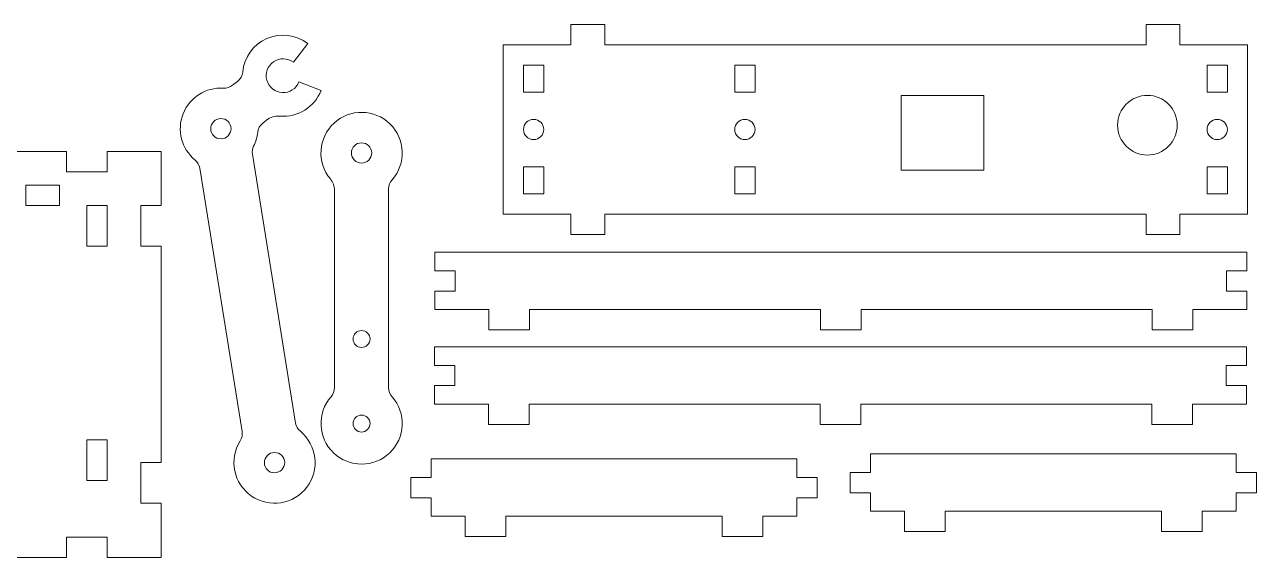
# Model space of a CAD drawing. Header units: millimetres. Extents: x -139 to 143, y -89 to 98.
# Drawn here: x -39.3 to 142.7, y -89.5 to -10.7 of the extents above; entities that cross this region are included whole.
import ezdxf

# ---------------------------------------------------------------- set-up
doc = ezdxf.new("R2010")
doc.units = ezdxf.units.MM
doc.header["$MEASUREMENT"] = 0
doc.layers.add('Ebene 1', color=7, linetype='Continuous')
doc.layers.add('Ebene 2', color=7, linetype='Continuous')

msp = doc.modelspace()

# ---------------------------------------------------------------- linework, layer by layer
at = {"layer": 'Ebene 1', "lineweight": 9}
for points in [[(41.387, -10.7202), (41.387, -10.7202), (46.3871, -10.7202), (46.3871, -10.7202)], [(41.387, -10.7202), (41.387, -10.7202), (41.387, -13.7202), (41.387, -13.7202)], [(46.3871, -13.7202), (46.3871, -13.7202), (46.3871, -10.7202), (46.3871, -10.7202)], [(126.387, -10.7201), (126.387, -10.7201), (131.387, -10.7201), (131.387, -10.7201)], [(126.387, -13.7201), (126.387, -13.7201), (126.387, -10.7201), (126.387, -10.7201)], [(131.387, -10.7201), (131.387, -10.7201), (131.387, -13.7201), (131.387, -13.7201)], [(0.3843, -16.2785), (0.3843, -16.2785), (2.4991, -13.4897), (2.4991, -13.4897)], [(41.387, -13.7202), (41.387, -13.7202), (31.387, -13.7202), (31.387, -13.7202)], [(31.387, -38.7201), (31.387, -38.7201), (31.387, -13.7202), (31.387, -13.7202)], [(126.387, -13.7201), (126.387, -13.7201), (46.3871, -13.7202), (46.3871, -13.7202)], [(131.387, -13.7201), (131.387, -13.7201), (141.387, -13.7201), (141.387, -13.7201)], [(141.3869, -13.7201), (141.3869, -13.7201), (141.3869, -38.72), (141.3869, -38.72)], [(-7.8556, -19.1139), (-7.4241, -18.774), (-7.1514, -18.2718), (-7.1015, -17.7247)], [(34.387, -16.7202), (34.387, -16.7202), (37.387, -16.7202), (37.387, -16.7202)], [(34.387, -20.7202), (34.387, -20.7202), (34.387, -16.7202), (34.387, -16.7202)], [(37.387, -16.7202), (37.387, -16.7202), (37.387, -20.7202), (37.387, -20.7202)], [(65.597, -16.7201), (65.597, -16.7201), (68.597, -16.7201), (68.597, -16.7201)], [(65.597, -20.7202), (65.597, -20.7202), (65.597, -16.7201), (65.597, -16.7201)], [(68.597, -16.7201), (68.597, -16.7201), (68.597, -20.7202), (68.597, -20.7202)], [(135.387, -20.7201), (135.387, -20.7201), (135.387, -16.7201), (135.387, -16.7201)], [(135.387, -16.7201), (135.387, -16.7201), (138.387, -16.7201), (138.387, -16.7201)], [(138.3869, -16.7201), (138.3869, -16.7201), (138.3869, -20.7201), (138.3869, -20.7201)], [(-9.9483, -20.1133), (-9.4569, -20.1443), (-8.9715, -19.993), (-8.5847, -19.6883)], [(-8.5847, -19.6883), (-8.5847, -19.6883), (-7.8556, -19.1139), (-7.8556, -19.1139)], [(1.2, -19.1859), (1.2, -19.1859), (4.4703, -20.4331), (4.4703, -20.4331)], [(-1.625, -24.2498), (1.0286, -24.471), (3.5105, -22.917), (4.4703, -20.4331)], [(37.387, -20.7202), (37.387, -20.7202), (34.387, -20.7202), (34.387, -20.7202)], [(68.597, -20.7202), (68.597, -20.7202), (65.597, -20.7202), (65.597, -20.7202)], [(90.1969, -21.2201), (90.1969, -21.2201), (102.387, -21.2201), (102.387, -21.2201)], [(90.1969, -32.22), (90.1969, -32.22), (90.1969, -21.2201), (90.1969, -21.2201)], [(102.387, -21.2201), (102.387, -21.2201), (102.387, -32.2201), (102.387, -32.2201)], [(138.387, -20.7201), (138.387, -20.7201), (135.387, -20.7201), (135.387, -20.7201)], [(-4.1514, -25.3021), (-4.5638, -25.6338), (-4.8279, -26.1153), (-4.886, -26.6414)], [(-3.591, -24.8516), (-3.591, -24.8516), (-4.1514, -25.3021), (-4.1514, -25.3021)], [(-1.625, -24.2498), (-2.3332, -24.1907), (-3.0371, -24.4062), (-3.591, -24.8516)], [(-5.4829, -28.6656), (-5.1659, -28.0314), (-4.9638, -27.3461), (-4.886, -26.6414)], [(-5.4829, -28.6656), (-5.67, -29.0401), (-5.735, -29.4637), (-5.6685, -29.877)], [(-76.1477, -29.4709), (-76.1477, -29.4709), (-33.1477, -29.4708), (-33.1477, -29.4708)], [(-33.1477, -32.4708), (-33.1477, -32.4708), (-33.1477, -29.4708), (-33.1477, -29.4708)], [(-27.1476, -29.4708), (-27.1476, -29.4708), (-19.1476, -29.4708), (-19.1476, -29.4708)], [(-27.1476, -29.4708), (-27.1476, -29.4708), (-27.1476, -32.4708), (-27.1476, -32.4708)], [(-19.1476, -29.4708), (-19.1476, -29.4708), (-19.1476, -37.4708), (-19.1476, -37.4708)], [(-13.4365, -31.9602), (-13.5137, -31.4792), (-13.7638, -31.043), (-14.1398, -30.7334)], [(-5.6685, -29.877), (-5.6685, -29.877), (0.7134, -69.6097), (0.7134, -69.6097)], [(-27.1476, -32.4708), (-27.1476, -32.4708), (-33.1477, -32.4708), (-33.1477, -32.4708)], [(-13.4365, -31.9602), (-13.4365, -31.9602), (-7.1854, -70.8783), (-7.1854, -70.8783)], [(34.387, -31.7201), (34.387, -31.7201), (37.387, -31.7201), (37.387, -31.7201)], [(34.387, -35.7201), (34.387, -35.7201), (34.387, -31.7201), (34.387, -31.7201)], [(37.387, -31.7201), (37.387, -31.7201), (37.387, -35.7201), (37.387, -35.7201)], [(65.597, -31.7201), (65.597, -31.7201), (68.597, -31.7201), (68.597, -31.7201)], [(65.597, -35.72), (65.597, -35.72), (65.597, -31.7201), (65.597, -31.7201)], [(68.597, -31.7201), (68.597, -31.7201), (68.597, -35.72), (68.597, -35.72)], [(102.387, -32.2201), (102.387, -32.2201), (90.1969, -32.22), (90.1969, -32.22)], [(135.387, -35.72), (135.387, -35.72), (135.387, -31.72), (135.387, -31.72)], [(135.387, -31.72), (135.387, -31.72), (138.3869, -31.72), (138.3869, -31.72)], [(138.3869, -31.72), (138.3869, -31.72), (138.3869, -35.72), (138.3869, -35.72)], [(-39.1477, -37.4708), (-39.1477, -37.4708), (-39.1477, -34.4708), (-39.1477, -34.4708)], [(-34.1476, -34.4708), (-34.1476, -34.4708), (-39.1477, -34.4708), (-39.1477, -34.4708)], [(-34.1476, -34.4708), (-34.1476, -34.4708), (-34.1476, -37.4708), (-34.1476, -37.4708)], [(37.387, -35.7201), (37.387, -35.7201), (34.387, -35.7201), (34.387, -35.7201)], [(68.597, -35.72), (68.597, -35.72), (65.597, -35.72), (65.597, -35.72)], [(138.3869, -35.72), (138.3869, -35.72), (135.387, -35.72), (135.387, -35.72)], [(-34.1476, -37.4708), (-34.1476, -37.4708), (-39.1477, -37.4708), (-39.1477, -37.4708)], [(-30.1476, -43.4709), (-30.1476, -43.4709), (-30.1476, -37.4709), (-30.1476, -37.4709)], [(-30.1476, -37.4709), (-30.1476, -37.4709), (-27.1476, -37.4709), (-27.1476, -37.4709)], [(-27.1476, -37.4709), (-27.1476, -37.4709), (-27.1476, -43.4709), (-27.1476, -43.4709)], [(-22.1476, -37.4708), (-22.1476, -37.4708), (-19.1476, -37.4708), (-19.1476, -37.4708)], [(-22.1476, -43.4708), (-22.1476, -43.4708), (-22.1476, -37.4708), (-22.1476, -37.4708)], [(31.387, -38.7201), (31.387, -38.7201), (41.387, -38.7201), (41.387, -38.7201)], [(41.387, -38.7201), (41.387, -38.7201), (41.387, -41.7201), (41.387, -41.7201)], [(46.3871, -38.7201), (46.3871, -38.7201), (126.387, -38.72), (126.387, -38.72)], [(46.3871, -38.7201), (46.3871, -38.7201), (46.3871, -41.7201), (46.3871, -41.7201)], [(126.387, -41.72), (126.387, -41.72), (126.387, -38.72), (126.387, -38.72)], [(131.387, -38.72), (131.387, -38.72), (131.387, -41.72), (131.387, -41.72)], [(141.387, -38.72), (141.387, -38.72), (131.387, -38.72), (131.387, -38.72)], [(46.3871, -41.7201), (46.3871, -41.7201), (41.387, -41.7201), (41.387, -41.7201)], [(131.387, -41.72), (131.387, -41.72), (126.387, -41.72), (126.387, -41.72)], [(-27.1476, -43.4709), (-27.1476, -43.4709), (-30.1476, -43.4709), (-30.1476, -43.4709)], [(-19.1476, -43.4708), (-19.1476, -43.4708), (-22.1476, -43.4708), (-22.1476, -43.4708)], [(-19.1476, -43.4708), (-19.1476, -43.4708), (-19.1476, -75.4708), (-19.1476, -75.4708)], [(21.2801, -44.3457), (21.2801, -44.3457), (141.2801, -44.3458), (141.2801, -44.3458)], [(21.2801, -47.0958), (21.2801, -47.0958), (21.2801, -44.3457), (21.2801, -44.3457)], [(141.2801, -44.3458), (141.2801, -44.3458), (141.2801, -47.0958), (141.2801, -47.0958)], [(24.2801, -47.0958), (24.2801, -47.0958), (21.2801, -47.0958), (21.2801, -47.0958)], [(24.2801, -50.0957), (24.2801, -50.0957), (24.2801, -47.0958), (24.2801, -47.0958)], [(138.2801, -47.0958), (138.2801, -47.0958), (138.2801, -50.0958), (138.2801, -50.0958)], [(141.2801, -47.0958), (141.2801, -47.0958), (138.2801, -47.0958), (138.2801, -47.0958)], [(21.2801, -50.0957), (21.2801, -50.0957), (24.2801, -50.0957), (24.2801, -50.0957)], [(21.2801, -52.8457), (21.2801, -52.8457), (21.2801, -50.0957), (21.2801, -50.0957)], [(138.2801, -50.0958), (138.2801, -50.0958), (141.2801, -50.0958), (141.2801, -50.0958)], [(141.2801, -50.0958), (141.2801, -50.0958), (141.2801, -52.8458), (141.2801, -52.8458)], [(29.2801, -52.8457), (29.2801, -52.8457), (21.2801, -52.8457), (21.2801, -52.8457)], [(29.2801, -55.8457), (29.2801, -55.8457), (29.2801, -52.8457), (29.2801, -52.8457)], [(35.2801, -52.8457), (35.2801, -52.8457), (35.2801, -55.8457), (35.2801, -55.8457)], [(78.2801, -52.8458), (78.2801, -52.8458), (35.2801, -52.8457), (35.2801, -52.8457)], [(78.2801, -55.8458), (78.2801, -55.8458), (78.2801, -52.8458), (78.2801, -52.8458)], [(84.28, -52.8458), (84.28, -52.8458), (84.28, -55.8458), (84.28, -55.8458)], [(127.28, -52.8458), (127.28, -52.8458), (84.28, -52.8458), (84.28, -52.8458)], [(127.28, -55.8458), (127.28, -55.8458), (127.28, -52.8458), (127.28, -52.8458)], [(133.28, -52.8458), (133.28, -52.8458), (133.28, -55.8458), (133.28, -55.8458)], [(141.2801, -52.8458), (141.2801, -52.8458), (133.2801, -52.8458), (133.2801, -52.8458)], [(35.2801, -55.8457), (35.2801, -55.8457), (29.2801, -55.8457), (29.2801, -55.8457)], [(84.28, -55.8458), (84.28, -55.8458), (78.2801, -55.8458), (78.2801, -55.8458)], [(133.28, -55.8458), (133.28, -55.8458), (127.28, -55.8458), (127.28, -55.8458)], [(21.2202, -58.3345), (21.2202, -58.3345), (141.2202, -58.3346), (141.2202, -58.3346)], [(21.2202, -61.0846), (21.2202, -61.0846), (21.2202, -58.3345), (21.2202, -58.3345)], [(141.2202, -58.3346), (141.2202, -58.3346), (141.2202, -61.0846), (141.2202, -61.0846)], [(24.2202, -61.0846), (24.2202, -61.0846), (21.2202, -61.0846), (21.2202, -61.0846)], [(24.2202, -64.0845), (24.2202, -64.0845), (24.2202, -61.0846), (24.2202, -61.0846)], [(138.2202, -61.0846), (138.2202, -61.0846), (138.2202, -64.0846), (138.2202, -64.0846)], [(141.2202, -61.0846), (141.2202, -61.0846), (138.2202, -61.0846), (138.2202, -61.0846)], [(21.2202, -64.0845), (21.2202, -64.0845), (24.2202, -64.0845), (24.2202, -64.0845)], [(21.2202, -66.8345), (21.2202, -66.8345), (21.2202, -64.0845), (21.2202, -64.0845)], [(138.2202, -64.0846), (138.2202, -64.0846), (141.2202, -64.0846), (141.2202, -64.0846)], [(141.2202, -64.0846), (141.2202, -64.0846), (141.2202, -66.8346), (141.2202, -66.8346)], [(29.2202, -66.8345), (29.2202, -66.8345), (21.2202, -66.8345), (21.2202, -66.8345)], [(29.2202, -69.8345), (29.2202, -69.8345), (29.2202, -66.8345), (29.2202, -66.8345)], [(35.2202, -66.8345), (35.2202, -66.8345), (35.2202, -69.8345), (35.2202, -69.8345)], [(78.2202, -66.8346), (78.2202, -66.8346), (35.2202, -66.8345), (35.2202, -66.8345)], [(78.2202, -69.8346), (78.2202, -69.8346), (78.2202, -66.8346), (78.2202, -66.8346)], [(84.2201, -66.8346), (84.2201, -66.8346), (84.2201, -69.8346), (84.2201, -69.8346)], [(127.2201, -66.8346), (127.2201, -66.8346), (84.2201, -66.8346), (84.2201, -66.8346)], [(127.2201, -69.8346), (127.2201, -69.8346), (127.2201, -66.8346), (127.2201, -66.8346)], [(133.2201, -66.8346), (133.2201, -66.8346), (133.2201, -69.8346), (133.2201, -69.8346)], [(141.2202, -66.8346), (141.2202, -66.8346), (133.2202, -66.8346), (133.2202, -66.8346)], [(-7.4693, -72.2637), (-7.2091, -71.8519), (-7.1082, -71.3593), (-7.1854, -70.8783)], [(0.7134, -69.6097), (0.7906, -70.0906), (1.0407, -70.5268), (1.4168, -70.8365)], [(35.2202, -69.8345), (35.2202, -69.8345), (29.2202, -69.8345), (29.2202, -69.8345)], [(84.2201, -69.8346), (84.2201, -69.8346), (78.2202, -69.8346), (78.2202, -69.8346)], [(133.2201, -69.8346), (133.2201, -69.8346), (127.2201, -69.8346), (127.2201, -69.8346)], [(-30.1476, -78.0844), (-30.1476, -78.0844), (-30.1476, -72.0844), (-30.1476, -72.0844)], [(-30.1476, -72.0844), (-30.1476, -72.0844), (-27.1476, -72.0844), (-27.1476, -72.0844)], [(-27.1476, -72.0844), (-27.1476, -72.0844), (-27.1476, -78.0844), (-27.1476, -78.0844)], [(85.6765, -76.9074), (85.6765, -76.9074), (85.6765, -74.1573), (85.6765, -74.1573)], [(85.6765, -74.1573), (85.6765, -74.1573), (139.6765, -74.1574), (139.6765, -74.1574)], [(139.6765, -74.1574), (139.6765, -74.1574), (139.6765, -76.9074), (139.6765, -76.9074)], [(-22.1476, -75.4708), (-22.1476, -75.4708), (-19.1476, -75.4708), (-19.1476, -75.4708)], [(-22.1476, -81.4708), (-22.1476, -81.4708), (-22.1476, -75.4708), (-22.1476, -75.4708)], [(20.7654, -77.6463), (20.7654, -77.6463), (20.7654, -74.8962), (20.7654, -74.8962)], [(20.7654, -74.8962), (20.7654, -74.8962), (74.7654, -74.8963), (74.7654, -74.8963)], [(74.7654, -74.8963), (74.7654, -74.8963), (74.7654, -77.6463), (74.7654, -77.6463)], [(-27.1476, -78.0844), (-27.1476, -78.0844), (-30.1476, -78.0844), (-30.1476, -78.0844)], [(17.7654, -80.6462), (17.7654, -80.6462), (17.7654, -77.6463), (17.7654, -77.6463)], [(17.7655, -77.6463), (17.7655, -77.6463), (20.7654, -77.6463), (20.7654, -77.6463)], [(74.7654, -77.6463), (74.7654, -77.6463), (77.7653, -77.6463), (77.7653, -77.6463)], [(77.7653, -77.6463), (77.7653, -77.6463), (77.7653, -80.6463), (77.7653, -80.6463)], [(82.6765, -79.9073), (82.6765, -79.9073), (82.6765, -76.9074), (82.6765, -76.9074)], [(82.6766, -76.9074), (82.6766, -76.9074), (85.6765, -76.9074), (85.6765, -76.9074)], [(139.6765, -76.9074), (139.6765, -76.9074), (142.6764, -76.9074), (142.6764, -76.9074)], [(142.6764, -76.9074), (142.6764, -76.9074), (142.6764, -79.9074), (142.6764, -79.9074)], [(85.6765, -79.9073), (85.6765, -79.9073), (82.6765, -79.9073), (82.6765, -79.9073)], [(85.6765, -82.6574), (85.6765, -82.6574), (85.6765, -79.9074), (85.6765, -79.9074)], [(142.6764, -79.9074), (142.6764, -79.9074), (139.6765, -79.9074), (139.6765, -79.9074)], [(139.6765, -79.9074), (139.6765, -79.9074), (139.6765, -82.6574), (139.6765, -82.6574)], [(-19.1476, -81.4708), (-19.1476, -81.4708), (-22.1476, -81.4708), (-22.1476, -81.4708)], [(-19.1476, -81.4708), (-19.1476, -81.4708), (-19.1476, -89.4708), (-19.1476, -89.4708)], [(20.7654, -80.6462), (20.7654, -80.6462), (17.7654, -80.6462), (17.7654, -80.6462)], [(20.7654, -83.3963), (20.7654, -83.3963), (20.7654, -80.6463), (20.7654, -80.6463)], [(77.7653, -80.6463), (77.7653, -80.6463), (74.7654, -80.6463), (74.7654, -80.6463)], [(74.7654, -80.6463), (74.7654, -80.6463), (74.7654, -83.3963), (74.7654, -83.3963)], [(25.7654, -83.3963), (25.7654, -83.3963), (20.7654, -83.3963), (20.7654, -83.3963)], [(25.7654, -86.3963), (25.7654, -86.3963), (25.7654, -83.3963), (25.7654, -83.3963)], [(63.7654, -83.3963), (63.7654, -83.3963), (31.7654, -83.3963), (31.7654, -83.3963)], [(31.7654, -83.3963), (31.7654, -83.3963), (31.7654, -86.3963), (31.7654, -86.3963)], [(63.7654, -86.3963), (63.7654, -86.3963), (63.7654, -83.3963), (63.7654, -83.3963)], [(74.7654, -83.3963), (74.7654, -83.3963), (69.7654, -83.3963), (69.7654, -83.3963)], [(69.7654, -83.3963), (69.7654, -83.3963), (69.7654, -86.3963), (69.7654, -86.3963)], [(90.6765, -82.6574), (90.6765, -82.6574), (85.6765, -82.6574), (85.6765, -82.6574)], [(90.6765, -85.6574), (90.6765, -85.6574), (90.6765, -82.6574), (90.6765, -82.6574)], [(128.6765, -82.6574), (128.6765, -82.6574), (96.6765, -82.6574), (96.6765, -82.6574)], [(96.6765, -82.6574), (96.6765, -82.6574), (96.6765, -85.6574), (96.6765, -85.6574)], [(128.6765, -85.6574), (128.6765, -85.6574), (128.6765, -82.6574), (128.6765, -82.6574)], [(139.6765, -82.6574), (139.6765, -82.6574), (134.6765, -82.6574), (134.6765, -82.6574)], [(134.6765, -82.6574), (134.6765, -82.6574), (134.6765, -85.6574), (134.6765, -85.6574)], [(-33.1476, -86.4708), (-33.1476, -86.4708), (-27.1476, -86.4708), (-27.1476, -86.4708)], [(-33.1476, -89.4708), (-33.1476, -89.4708), (-33.1476, -86.4708), (-33.1476, -86.4708)], [(-27.1476, -86.4708), (-27.1476, -86.4708), (-27.1476, -89.4708), (-27.1476, -89.4708)], [(31.7654, -86.3963), (31.7654, -86.3963), (25.7654, -86.3963), (25.7654, -86.3963)], [(69.7654, -86.3963), (69.7654, -86.3963), (63.7654, -86.3963), (63.7654, -86.3963)], [(96.6765, -85.6574), (96.6765, -85.6574), (90.6765, -85.6574), (90.6765, -85.6574)], [(134.6765, -85.6574), (134.6765, -85.6574), (128.6765, -85.6574), (128.6765, -85.6574)], [(-33.1476, -89.4708), (-33.1476, -89.4708), (-76.1476, -89.4708), (-76.1476, -89.4708)], [(-19.1476, -89.4708), (-19.1476, -89.4708), (-27.1476, -89.4708), (-27.1476, -89.4708)]]:
    msp.add_open_spline(points, degree=3, dxfattribs=at)
for points, knots in [([(2.4991, -13.4897), (0.762, -12.1723), (-1.5531, -11.901), (-3.548, -12.7809), (-3.548, -12.7809), (-5.5427, -13.6609), (-6.9031, -15.5536), (-7.1015, -17.7247)], [0, 0, 0, 0, 0.33333333, 0.33333333, 0.33333333, 0.33333333, 1, 1, 1, 1]), ([(0.3843, -16.2785), (-0.4713, -15.6296), (-1.6457, -15.5997), (-2.5333, -16.204), (-2.5333, -16.204), (-3.4209, -16.8083), (-3.8235, -17.912), (-3.5334, -18.9459), (-3.5334, -18.9459), (-3.2434, -19.9798), (-2.3254, -20.7129), (-1.253, -20.7673), (-1.253, -20.7673), (-0.1806, -20.8217), (0.8068, -20.1852), (1.2, -19.1859)], [0, 0, 0, 0, 0.2, 0.2, 0.2, 0.2, 0.4, 0.4, 0.4, 0.4, 0.6, 0.6, 0.6, 0.6, 1, 1, 1, 1]), ([(-9.9483, -20.1133), (-12.5452, -19.9494), (-14.9519, -21.4781), (-15.9072, -23.8987), (-15.9072, -23.8987), (-16.8625, -26.3191), (-16.1487, -29.0794), (-14.1398, -30.7334)], [0, 0, 0, 0, 0.33333333, 0.33333333, 0.33333333, 0.33333333, 1, 1, 1, 1]), ([(126.5799, -29.9971), (124.1453, -29.9971), (122.1716, -28.0234), (122.1716, -25.5889), (122.1716, -25.5889), (122.1716, -23.1543), (124.1452, -21.1806), (126.5799, -21.1806), (126.5799, -21.1806), (129.0145, -21.1806), (130.9881, -23.1543), (130.9882, -25.5889), (130.9882, -25.5889), (130.9882, -28.0234), (129.0145, -29.9971), (126.5799, -29.9971)], [0, 0, 0, 0, 0.2, 0.2, 0.2, 0.2, 0.4, 0.4, 0.4, 0.4, 0.6, 0.6, 0.6, 0.6, 1, 1, 1, 1]), ([(-10.0432, -24.6283), (-9.2297, -24.7846), (-8.6969, -25.5709), (-8.8532, -26.3844), (-8.8532, -26.3844), (-9.0095, -27.1979), (-9.7957, -27.7307), (-10.6093, -27.5744), (-10.6093, -27.5744), (-11.4228, -27.4182), (-11.9556, -26.6319), (-11.7993, -25.8184), (-11.7993, -25.8184), (-11.643, -25.0049), (-10.8568, -24.472), (-10.0432, -24.6283)], [0, 0, 0, 0, 0.2, 0.2, 0.2, 0.2, 0.4, 0.4, 0.4, 0.4, 0.6, 0.6, 0.6, 0.6, 1, 1, 1, 1]), ([(35.887, -27.7201), (35.0586, -27.7201), (34.3871, -27.0485), (34.3871, -26.2201), (34.3871, -26.2201), (34.387, -25.3917), (35.0586, -24.7202), (35.887, -24.7202), (35.887, -24.7202), (36.7155, -24.7201), (37.387, -25.3917), (37.387, -26.2201), (37.387, -26.2201), (37.3871, -27.0485), (36.7155, -27.72), (35.8871, -27.72)], [0, 0, 0, 0, 0.2, 0.2, 0.2, 0.2, 0.4, 0.4, 0.4, 0.4, 0.6, 0.6, 0.6, 0.6, 1, 1, 1, 1]), ([(67.097, -27.72), (66.2686, -27.72), (65.5971, -27.0485), (65.5971, -26.2201), (65.5971, -26.2201), (65.597, -25.3917), (66.2686, -24.7202), (67.097, -24.7202), (67.097, -24.7202), (67.9255, -24.7201), (68.597, -25.3917), (68.597, -26.2201), (68.597, -26.2201), (68.5971, -27.0485), (67.9255, -27.72), (67.0971, -27.72)], [0, 0, 0, 0, 0.2, 0.2, 0.2, 0.2, 0.4, 0.4, 0.4, 0.4, 0.6, 0.6, 0.6, 0.6, 1, 1, 1, 1]), ([(136.887, -27.72), (136.0585, -27.72), (135.387, -27.0485), (135.387, -26.2201), (135.387, -26.2201), (135.3869, -25.3917), (136.0585, -24.7202), (136.8869, -24.7202), (136.8869, -24.7202), (137.7154, -24.7201), (138.3869, -25.3917), (138.3869, -26.2201), (138.3869, -26.2201), (138.387, -27.0485), (137.7154, -27.72), (136.887, -27.72)], [0, 0, 0, 0, 0.2, 0.2, 0.2, 0.2, 0.4, 0.4, 0.4, 0.4, 0.6, 0.6, 0.6, 0.6, 1, 1, 1, 1]), ([(-7.4693, -72.2637), (-9.1872, -74.9828), (-8.4555, -78.5728), (-5.8107, -80.4027), (-5.8107, -80.4027), (-3.1657, -82.2326), (0.4516, -81.6517), (2.3904, -79.0855), (2.3904, -79.0855), (4.3292, -76.5193), (3.8998, -72.8808), (1.4168, -70.8365)], [0, 0, 0, 0, 0.25, 0.25, 0.25, 0.25, 0.5, 0.5, 0.5, 0.5, 1, 1, 1, 1]), ([(-2.1139, -73.9954), (-1.3003, -74.1517), (-0.7675, -74.938), (-0.9238, -75.7515), (-0.9238, -75.7515), (-1.0801, -76.5651), (-1.8663, -77.0979), (-2.6799, -76.9416), (-2.6799, -76.9416), (-3.4934, -76.7853), (-4.0262, -75.9991), (-3.8699, -75.1855), (-3.8699, -75.1855), (-3.7136, -74.372), (-2.9274, -73.8391), (-2.1139, -73.9954)], [0, 0, 0, 0, 0.2, 0.2, 0.2, 0.2, 0.4, 0.4, 0.4, 0.4, 0.6, 0.6, 0.6, 0.6, 1, 1, 1, 1])]:
    msp.add_open_spline(points, degree=3, knots=knots, dxfattribs=at)
at = {"layer": 'Ebene 2', "color": 250, "lineweight": 9}
for points, knots in [([(14.9637, -33.6582), (17.0763, -31.2628), (16.942, -27.6323), (14.6583, -25.3994), (14.6583, -25.3994), (12.3746, -23.1666), (8.742, -23.1141), (6.3948, -25.2801), (6.3948, -25.2801), (4.0475, -27.446), (3.8085, -31.0711), (5.851, -33.5266)], [0, 0, 0, 0, 0.25, 0.25, 0.25, 0.25, 0.5, 0.5, 0.5, 0.5, 1, 1, 1, 1]), ([(11.9637, -29.6895), (11.9637, -28.8611), (11.2921, -28.1895), (10.4637, -28.1895), (10.4637, -28.1895), (9.6353, -28.1895), (8.9637, -28.8611), (8.9637, -29.6895), (8.9637, -29.6895), (8.9637, -30.518), (9.6353, -31.1895), (10.4637, -31.1895), (10.4637, -31.1895), (11.2921, -31.1896), (11.9637, -30.518), (11.9637, -29.6896)], [0, 0, 0, 0, 0.2, 0.2, 0.2, 0.2, 0.4, 0.4, 0.4, 0.4, 0.6, 0.6, 0.6, 0.6, 1, 1, 1, 1]), ([(9.2137, -57.1895), (9.2137, -56.4992), (9.7733, -55.9395), (10.4637, -55.9395), (10.4637, -55.9395), (11.1541, -55.9395), (11.7137, -56.4992), (11.7137, -57.1895), (11.7137, -57.1895), (11.7137, -57.8799), (11.1541, -58.4395), (10.4637, -58.4395), (10.4637, -58.4395), (9.7734, -58.4396), (9.2137, -57.8799), (9.2137, -57.1896)], [0, 0, 0, 0, 0.2, 0.2, 0.2, 0.2, 0.4, 0.4, 0.4, 0.4, 0.6, 0.6, 0.6, 0.6, 1, 1, 1, 1]), ([(5.9637, -65.7209), (3.8364, -68.1331), (3.9894, -71.7936), (6.3106, -74.0199), (6.3106, -74.0199), (8.6318, -76.2461), (12.2956, -76.2461), (14.6168, -74.0199), (14.6168, -74.0199), (16.938, -71.7937), (17.0911, -68.1331), (14.9637, -65.7209)], [0, 0, 0, 0, 0.25, 0.25, 0.25, 0.25, 0.5, 0.5, 0.5, 0.5, 1, 1, 1, 1]), ([(11.7137, -69.6895), (11.7137, -68.9992), (11.1541, -68.4395), (10.4637, -68.4395), (10.4637, -68.4395), (9.7733, -68.4395), (9.2137, -68.9992), (9.2137, -69.6895), (9.2137, -69.6895), (9.2137, -70.3799), (9.7733, -70.9395), (10.4637, -70.9395), (10.4637, -70.9395), (11.1541, -70.9396), (11.7137, -70.3799), (11.7137, -69.6896)], [0, 0, 0, 0, 0.2, 0.2, 0.2, 0.2, 0.4, 0.4, 0.4, 0.4, 0.6, 0.6, 0.6, 0.6, 1, 1, 1, 1])]:
    msp.add_open_spline(points, degree=3, knots=knots, dxfattribs=at)
for points in [[(6.4637, -35.2213), (6.4637, -34.6022), (6.2469, -34.0026), (5.851, -33.5266)], [(14.9637, -33.6582), (14.6415, -34.0235), (14.4637, -34.4939), (14.4637, -34.9811)], [(6.4637, -64.398), (6.4637, -64.398), (6.4637, -35.2213), (6.4637, -35.2213)], [(14.4637, -64.398), (14.4637, -64.398), (14.4637, -34.9811), (14.4637, -34.9811)], [(5.9637, -65.7209), (6.2859, -65.3556), (6.4637, -64.8852), (6.4637, -64.398)], [(14.4637, -64.398), (14.4637, -64.8852), (14.6415, -65.3556), (14.9637, -65.7209)]]:
    msp.add_open_spline(points, degree=3, dxfattribs=at)

doc.saveas('drawing.dxf')
